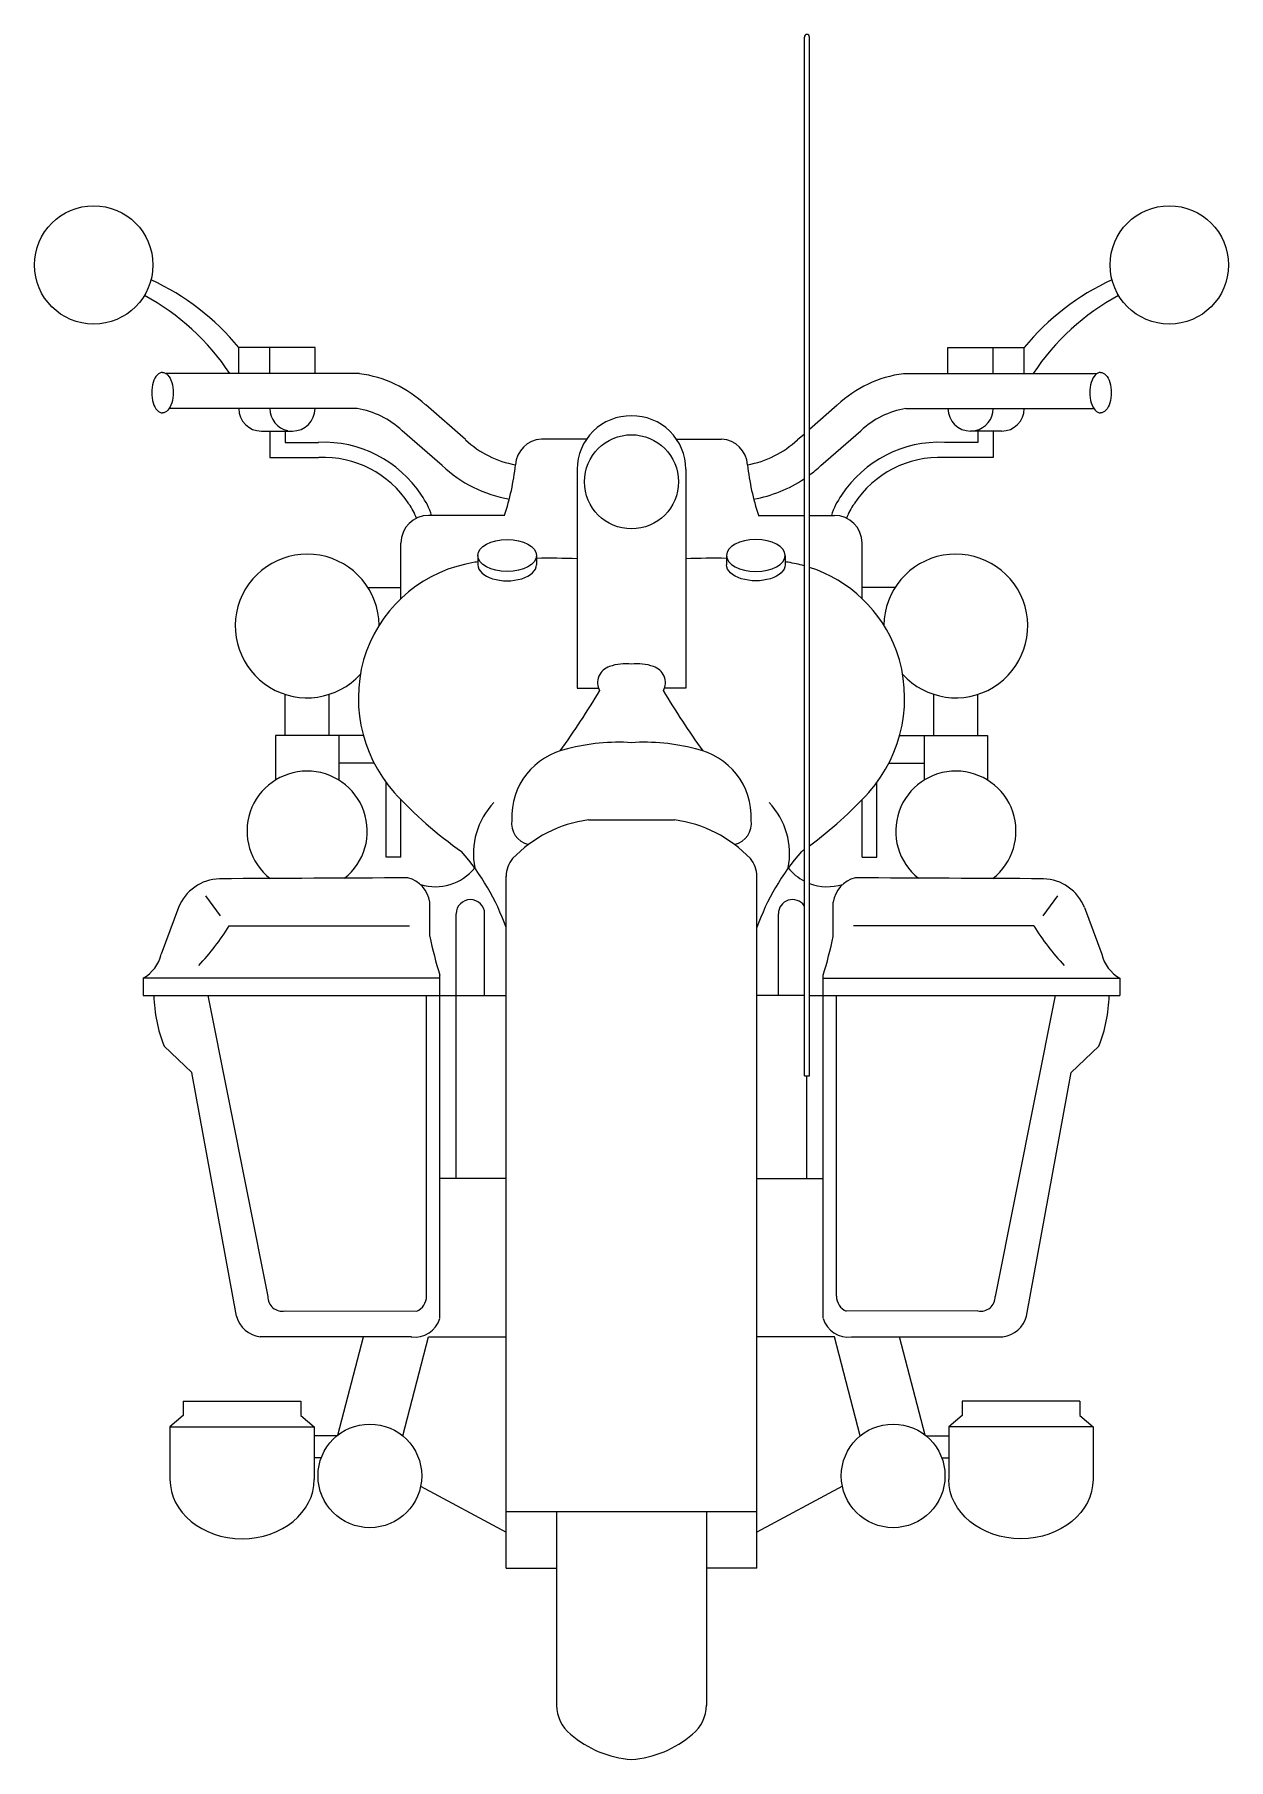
# Model space of a CAD drawing. Header units: millimetres. Extents: x -462 to 462, y 0 to 1335.
import ezdxf

# ---------------------------------------------------------------- set-up
doc = ezdxf.new("R2010")
doc.units = ezdxf.units.MM
doc.layers.add('ceco.net 428', color=7, linetype='Continuous', lineweight=13, plot=False)

msp = doc.modelspace()

# ---------------------------------------------------------------- linework, layer by layer
at = {"layer": 'ceco.net 428'}
for p, q in [((133.7, 529), (133.7, 1333.1)), ((137.7, 529), (137.7, 1333.1)), ((-244.8, 1092.8), (-303.8, 1092.8)), ((-303.8, 1072.6), (-303.8, 1092.8)), ((-279.8, 1072.6), (-279.8, 1092.8)), ((-244.8, 1072.6), (-244.8, 1092.8)), ((244.8, 1072.6), (244.8, 1092.8)), ((244.8, 1092.8), (303.8, 1092.8)), ((279.8, 1072.6), (279.8, 1092.8)), ((303.8, 1072.6), (303.8, 1092.8)), ((-210.4, 1072.6), (-359.9, 1072.6)), ((210.4, 1072.6), (359.9, 1072.6)), ((-212.3, 1045.6), (-357.6, 1045.6)), ((-128.3, 1021.5), (-159.2, 1048.4)), ((137.7, 1029.6), (159.2, 1048.4)), ((212.3, 1045.6), (357.6, 1045.6)), ((-286.3, 1028.1), (-262.3, 1028.1)), ((-279.8, 1028.1), (-279.8, 1007.6)), ((-267.9, 1028.1), (-267.9, 1019.4)), ((-146.5, 1001.5), (-177.4, 1028.4)), ((146.5, 1001.5), (177.4, 1028.4)), ((286.3, 1028.1), (262.3, 1028.1)), ((267.9, 1028.1), (267.9, 1019.4)), ((279.8, 1028.1), (279.8, 1007.6)), ((-267.9, 1019.4), (-242.2, 1019.4)), ((-34.9, 1021.9), (-69.7, 1021.9)), ((34.9, 1021.9), (69.7, 1021.9)), ((128.3, 1021.5), (133.7, 1026.1)), ((267.9, 1019.4), (242.2, 1019.4)), ((-279.8, 1007.6), (-242, 1007.6)), ((279.8, 1007.6), (242, 1007.6)), ((-42, 998.6), (-42, 829.1)), ((42, 998.6), (42, 829.1)), ((-98.1, 962.9), (-156.9, 962.9)), ((98.1, 962.9), (133.7, 962.9)), ((137.7, 962.9), (156.9, 962.9)), ((-178.4, 898.5), (-178.4, 941.4)), ((178.4, 898.5), (178.4, 941.4)), ((-118.8, 931.8), (-118.8, 924.6)), ((-73.6, 931.8), (-73.6, 924.6)), ((73.6, 931.8), (73.6, 924.6)), ((118.8, 931.8), (118.8, 924.6)), ((-204, 907.1), (-178.4, 907.1)), ((204, 907.1), (178.4, 907.1)), ((-42, 829.1), (-25.5, 829.1)), ((42, 829.1), (25.5, 829.1)), ((-268, 792.5), (-268, 824.4)), ((-233.8, 792.5), (-233.8, 824.4)), ((233.8, 792.5), (233.8, 824.4)), ((268, 792.5), (268, 824.4)), ((-275.5, 792.5), (-275.5, 757.9)), ((-207.3, 792.5), (-275.5, 792.5)), ((-226.3, 792.5), (-226.3, 757.9)), ((207.3, 792.5), (275.5, 792.5)), ((226.3, 792.5), (226.3, 757.9)), ((275.5, 792.5), (275.5, 757.9)), ((-199.1, 771.2), (-226.3, 771.2)), ((199.1, 771.2), (226.3, 771.2)), ((-189.7, 698.4), (-189.7, 756.1)), ((189.7, 698.4), (189.7, 756.1)), ((-178.4, 698.4), (-178.4, 743)), ((178.4, 698.4), (178.4, 743)), ((-33.3, 727.3), (33.3, 727.3)), ((-178.4, 698.4), (-189.7, 698.4)), ((178.4, 698.4), (189.7, 698.4)), ((-97, 148.1), (-97, 683.7)), ((97, 148.1), (97, 683.7)), ((-329.5, 668.4), (-318.3, 652.9)), ((329.5, 668.4), (318.3, 652.9)), ((-350.4, 659.3), (-363.7, 623.3)), ((-156, 637.1), (-156, 663.6)), ((-135.7, 449.6), (-135.7, 654.5)), ((-113.6, 591.2), (-113.6, 654.5)), ((113.6, 591.2), (113.6, 654.5)), ((156, 637.1), (156, 663.6)), ((350.4, 659.3), (363.7, 623.3)), ((-311.2, 645.1), (-171.8, 645.1)), ((311.2, 645.1), (171.8, 645.1)), ((-148.3, 604.6), (-377.7, 604.6)), ((-377.7, 604.6), (-377.7, 591.2)), ((-148.3, 341.5), (-148.3, 607)), ((148.3, 341.5), (148.3, 607)), ((148.3, 604.6), (377.7, 604.6)), ((377.7, 604.6), (377.7, 591.2)), ((-377.7, 591.2), (-97, 591.2)), ((-327.7, 591.2), (-281.2, 358.4)), ((-158.5, 358.6), (-158.5, 591.2)), ((133.7, 591.2), (97, 591.2)), ((137.7, 591.2), (377.7, 591.2)), ((158.5, 358.6), (158.5, 591.2)), ((327.7, 591.2), (281.2, 358.4)), ((-340.2, 531.6), (-361.5, 552.2)), ((340.2, 531.6), (361.5, 552.2)), ((-305.6, 343.1), (-340.2, 531.6)), ((133.7, 529), (137.7, 529)), ((135.7, 449.6), (135.7, 529)), ((305.6, 343.1), (340.2, 531.6)), ((-97, 449.6), (-148.3, 449.6)), ((97, 449.6), (148.3, 449.6)), ((-267.9, 347.2), (-166.1, 346.9)), ((267.9, 347.2), (166.1, 346.9)), ((-170.3, 327.1), (-287.3, 327.1)), ((-227.2, 251.1), (-207.3, 327.1)), ((-177, 250.5), (-157, 327.1)), ((-157, 327.1), (-97, 327.1)), ((157, 327.1), (97, 327.1)), ((177, 250.5), (157, 327.1)), ((170.3, 327.1), (287.3, 327.1)), ((227.2, 251.1), (207.3, 327.1)), ((-346.7, 277.3), (-255.8, 277.3)), ((-346.7, 277.3), (-346.7, 266.3)), ((-255.8, 277.3), (-255.8, 266.3)), ((346.7, 277.3), (255.8, 277.3)), ((255.8, 277.3), (255.8, 266.3)), ((346.7, 277.3), (346.7, 266.3)), ((-346.7, 266.3), (-357, 257.4)), ((-357, 257.4), (-245.4, 257.4)), ((-357, 257.4), (-357, 216.8)), ((-255.8, 266.3), (-245.4, 257.4)), ((-245.4, 257.4), (-245.4, 216.8)), ((255.8, 266.3), (245.4, 257.4)), ((357, 257.4), (245.4, 257.4)), ((245.4, 257.4), (245.4, 216.8)), ((346.7, 266.3), (357, 257.4)), ((357, 257.4), (357, 216.8)), ((-227.7, 250.6), (-245.4, 250.6)), ((227.7, 250.6), (245.4, 250.6)), ((-240, 233.4), (-245.4, 233.4)), ((240, 233.4), (245.4, 233.4)), ((-163.1, 211.6), (-97, 175.9)), ((163.1, 211.6), (97, 175.9)), ((-97, 192), (97, 192)), ((-57.9, 192), (-57.9, 41.8)), ((57.9, 192), (57.9, 41.8)), ((-97, 148.1), (-57.9, 148.1)), ((97, 148.1), (57.9, 148.1))]:
    msp.add_line(p, q, dxfattribs=at)
for centre, radius in [((-416, 1156.7), 45.8), ((416, 1156.7), 45.8), ((0, 988.9), 36.4), ((-202.4, 219.5), 40.1), ((202.4, 219.5), 40.1)]:
    msp.add_circle(centre, radius, dxfattribs=at)
for centre, radius, start, end in [((135.7, 1333.1), 2, 0, 180), ((-452.8, 970.1), 193, 39.4704, 65.142), ((452.8, 970.1), 193, 114.858, 140.5296), ((-462.7, 972.8), 181.8, 33.2911, 61.8018), ((462.7, 972.8), 181.8, 118.1982, 146.7089), ((-222.3, 981.3), 92, 46.7598, 82.5835), ((222.3, 981.3), 92, 97.4165, 133.2402), ((-286.3, 1045.6), 17.5, 180, 270), ((-262.3, 1045.6), 17.5, 180, 258.2178), ((-262.3, 1045.6), 17.5, 270, 0), ((-222.3, 981.3), 65, 46.3417, 81.1742), ((222.3, 981.3), 65, 98.8258, 133.6583), ((262.3, 1045.6), 17.5, 180, 270), ((262.3, 1045.6), 17.5, 282.5069, 0), ((286.3, 1045.6), 17.5, 270, 0), ((-0.7, 998.6), 41.3, 89.0564, 180), ((0.7, 998.6), 41.3, 0, 90.9436), ((-238.2, 929.1), 90.4, 33.0779, 92.5654), ((-77.2, 1075.1), 74.1, 226.3909, 260.2963), ((-68.7, 1000.9), 21, 92.7749, 177.188), ((68.7, 1000.9), 21, 2.812, 87.2251), ((77.2, 1075.1), 74.1, 279.7037, 313.6091), ((238.2, 929.1), 90.4, 87.4346, 146.9221), ((-238.2, 929.1), 78.6, 32.8276, 92.7524), ((-77.2, 1075.1), 101.1, 226.7609, 260.1642), ((-285.7, 1023.8), 197.2, 342.0202, 353.645), ((285.7, 1023.8), 197.2, 186.355, 197.9798), ((77.2, 1075.1), 101.1, 306.7131, 313.2391), ((238.2, 929.1), 78.6, 87.2476, 147.1724), ((77.2, 1075.1), 101.1, 279.8358, 303.9357), ((-204.3, 947.7), 51.9, 16.9774, 36.2943), ((204.3, 947.7), 51.9, 143.7057, 163.0226), ((-156.9, 941.4), 21.5, 90, 180), ((-204.3, 947.7), 40.1, 18.8872, 36.7568), ((156.9, 941.4), 21.5, 0, 90), ((204.3, 947.7), 40.1, 143.2432, 161.1128), ((-250.9, 877.3), 55.6, 0.4932, 317.9063), ((-105, 821.3), 106.5, 98.731, 159.7821), ((-62.9, 383.7), 546, 95.8759, 96.1261), ((-62.9, 383.7), 546, 87.8087, 91.1261), ((62.9, 383.7), 546, 88.8739, 92.1913), ((62.9, 383.7), 546, 83.8739, 84.1241), ((105, 821.3), 106.5, 74.3987, 81.269), ((105, 821.3), 106.5, 20.2179, 72.1518), ((250.9, 877.3), 55.6, 222.0937, 179.5068), ((-101.2, 821.5), 110.1, 160.5589, 221.5317), ((101.2, 821.5), 110.1, 318.4683, 19.4411), ((-13.2, 833.4), 13, 106.7592, 208.2226), ((-4.4, 811.7), 36.4, 83.0123, 110.1356), ((4.4, 811.7), 36.4, 69.8644, 96.9877), ((13.2, 833.4), 13, 331.7774, 73.2408), ((-513.6, 1115.3), 567.5, 323.8791, 329.5038), ((513.6, 1115.3), 567.5, 210.4962, 216.1209), ((-38.7, 729.3), 54, 101.5574, 182.3525), ((-10, 630.9), 156.4, 86.3244, 104.617), ((10, 630.9), 156.4, 75.383, 93.6756), ((38.7, 729.3), 54, 357.6475, 78.4426), ((-250.9, 718.5), 46.5, 308.4594, 232.1039), ((250.9, 718.5), 46.5, 307.8961, 231.5406), ((54.4, 967), 323.1, 222.5581, 234.8962), ((-54.4, 967), 323.1, 306.477, 317.4419), ((-64.8, 701), 57.5, 136.4694, 191.0461), ((64.8, 701), 57.5, 348.9539, 43.5306), ((-75.7, 724.7), 17.1, 171.9479, 256.1901), ((-19.7, 628.4), 99.8, 97.8254, 136.3662), ((19.7, 628.4), 99.8, 43.6338, 82.1746), ((75.7, 724.7), 17.1, 283.8099, 8.0521), ((-265.8, 584.6), 178.9, 19.3672, 41.3043), ((-75.9, 683.6), 21.1, 139.5043, 180.2409), ((75.9, 683.6), 21.1, 359.7591, 40.4957), ((265.8, 584.6), 178.9, 138.6957, 160.6328), ((-54.4, 967), 323.1, 305.1038, 305.5998), ((-317.7, 646.5), 35.1, 91.5537, 158.6137), ((34.7, -57368.3), 58051, 90.204938, 90.348741), ((-178.2, 660.5), 22.4, 7.9014, 76.5698), ((-151.8, 715), 39.5, 253.2683, 320.7028), ((151.8, 715), 39.5, 219.2972, 242.7236), ((178.2, 660.5), 22.4, 103.4302, 172.0986), ((-34.7, -57368.3), 58051, 89.651259, 89.795062), ((317.7, 646.5), 35.1, 21.3863, 88.4463), ((151.8, 715), 39.5, 249.0776, 286.7317), ((-124.6, 654.5), 11, 0, 180), ((124.6, 654.5), 11, 35.0779, 180), ((-482.1, 752.6), 201.9, 316.8757, 327.8362), ((482.1, 752.6), 201.9, 212.1638, 223.1243), ((138, 696), 299.8, 191.3332, 197.2696), ((-138, 696), 299.8, 342.7304, 348.6668), ((-393.1, 630.7), 30.3, 300.5642, 345.9603), ((393.1, 630.7), 30.3, 194.0397, 239.4358), ((-254.2, 594.5), 115.4, 181.6138, 201.5049), ((254.2, 594.5), 115.4, 338.4951, 358.3862), ((-270.2, 358.1), 11.1, 178.2769, 281.9483), ((-171.5, 358.8), 13, 294.2528, 358.9811), ((171.5, 358.8), 13, 181.0189, 245.7472), ((270.2, 358.1), 11.1, 258.0517, 1.7231), ((-284.3, 349), 22.1, 195.5961, 262.2888), ((-167.5, 346.8), 19.9, 261.85, 344.3186), ((167.5, 346.8), 19.9, 195.6814, 278.15), ((284.3, 349), 22.1, 277.7112, 344.4039), ((-29.2, 41.9), 28.7, 179.6831, 231.2168), ((29.2, 41.9), 28.7, 308.7832, 0.3169), ((6, 81.1), 81.3, 229.1391, 265.7533), ((-6, 81.1), 81.3, 274.2467, 310.8609)]:
    msp.add_arc(centre, radius, start, end, dxfattribs=at)
for centre, major_axis, ratio, start_param, end_param in [((-362.8, 1057.9), (0, 15.7), 0.528121, 0, 3.141593), ((362.8, 1057.9), (0, 15.7), 0.528121, 0, 3.141593), ((-96.2, 924.6), (-22.6, 0), 0.547299, 0, 3.141593), ((-301.2, 216.8), (55.8, 0), 0.823279, 3.141593, 6.283185)]:
    msp.add_ellipse(centre, major_axis=major_axis, ratio=ratio, start_param=start_param, end_param=end_param, dxfattribs=at)
at = {"layer": 'ceco.net 428', "extrusion": (0, 0, -1)}
for centre, major_axis, ratio, start_param, end_param in [((-362.8, 1057.9), (0, 15.7), 0.528121, 0, 3.141593), ((362.8, 1057.9), (0, 15.7), 0.528121, 0, 3.141593), ((96.2, 924.6), (22.6, 0), 0.547299, 0, 3.141593), ((301.2, 216.8), (-55.8, 0), 0.823279, 3.141593, 6.283185)]:
    msp.add_ellipse(centre, major_axis=major_axis, ratio=ratio, start_param=start_param, end_param=end_param, dxfattribs=at)
at = {"layer": 'ceco.net 428'}
msp.add_ellipse((-96.2, 931.8), major_axis=(-22.6, 0), ratio=0.547299, dxfattribs=at)
at = {"layer": 'ceco.net 428', "extrusion": (0, 0, -1)}
msp.add_ellipse((96.2, 931.8), major_axis=(22.6, 0), ratio=0.547299, dxfattribs=at)

doc.saveas('drawing.dxf')
